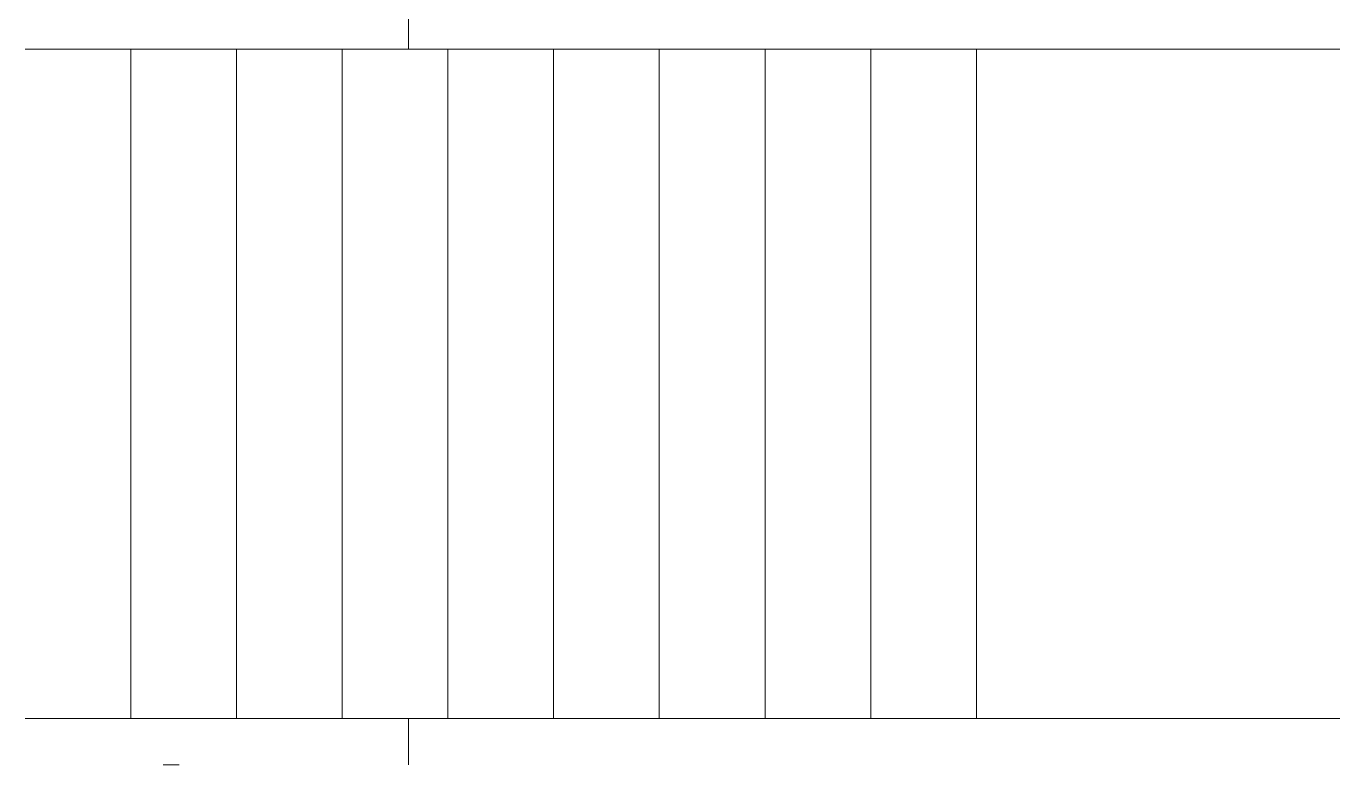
# Model space of a CAD drawing. Header units: metres. Extents: x -201 to 705, y -63 to 42.
# Drawn here: x 322.922 to 326.631, y -9.582 to -7.485 of the extents above; entities that cross this region are included whole.
import ezdxf

# ---------------------------------------------------------------- set-up
doc = ezdxf.new("R2010")
doc.units = ezdxf.units.M
doc.linetypes.add('Overhead', pattern=[1.984375, 1.190625, -0.79375])
for name, color, linetype, lineweight in [('A_RC', 7, 'Continuous', 9), ('A_STAIR', 7, 'Continuous', 9), ('G-PLANOTM', 7, 'Continuous', 9)]:
    doc.layers.add(name, color=color, linetype=linetype, lineweight=lineweight)

# ---------------------------------------------------------------- blocks, each defined once
blk = doc.blocks.new('Floors1 - Floors-4259767-_7_76 _10_76_ BİLET HOLÜ _FFL__ANAHTAR PLAN')
at = {"layer": 'A_RC'}
for p, q in [((-110.4172, -7.4179), (-110.4172, -7.55)), ((-110.4172, -9.45), (-110.4172, -9.5821))]:
    blk.add_line(p, q, dxfattribs=at)
blk = doc.blocks.new('IC-TKN-M7-S22-000-10-A1-32-K-T-6C-200_rvt-2-_7_76 _10_76_ BİLET HOLÜ _FFL__ANAHTAR PLAN')
at = {"layer": 'A_RC', "lineweight": 9}
blk.add_blockref('Floors1 - Floors-4259767-_7_76 _10_76_ BİLET HOLÜ _FFL__ANAHTAR PLAN', (0, 0), dxfattribs=at)
blk = doc.blocks.new('Floors1 - Floors-3711723-_7_76 _10_76_ BİLET HOLÜ _FFL__ANAHTAR PLAN')
at = {"layer": 'A_RC'}
for p, q in [((-110.4172, -7.4179), (-110.4172, -7.55)), ((-110.4172, -9.45), (-110.4172, -9.5821))]:
    blk.add_line(p, q, dxfattribs=at)
blk = doc.blocks.new('MBE MP YM Revit Family Model 646 mm 3 Basamak - MBE MP YM Revit Family Model 663 mm-V153-_7_76 _10_76_ BİLET HOLÜ _FFL__ANAHTAR PLAN')
at = {"layer": 'G-PLANOTM'}
for p, q in [((0.518, 7.5402), (0.518, 7.5467)), ((0.518, 7.5467), (0.518, 7.5017)), ((0.518, 7.5402), (0.518, 7.5017))]:
    blk.add_line(p, q, dxfattribs=at)

msp = doc.modelspace()

# ---------------------------------------------------------------- linework, layer by layer
at = {"layer": 'A_STAIR'}
for p, q in [((323.2195, -7.55), (322.9195, -7.55)), ((323.5195, -7.55), (323.2195, -7.55)), ((323.2195, -9.45), (323.2195, -7.55)), ((323.8195, -7.55), (323.5195, -7.55)), ((323.5195, -9.45), (323.5195, -7.55)), ((324.1195, -7.55), (323.8195, -7.55)), ((323.8195, -9.45), (323.8195, -7.55)), ((324.4195, -7.55), (324.1195, -7.55)), ((324.1195, -9.45), (324.1195, -7.55)), ((324.7195, -7.55), (324.4195, -7.55)), ((324.4195, -9.45), (324.4195, -7.55)), ((325.0195, -7.55), (324.7195, -7.55)), ((324.7195, -9.45), (324.7195, -7.55)), ((325.3195, -7.55), (325.0195, -7.55)), ((325.0195, -9.45), (325.0195, -7.55)), ((325.6195, -7.55), (325.3195, -7.55)), ((325.3195, -9.45), (325.3195, -7.55)), ((327.5195, -7.55), (325.6195, -7.55)), ((325.6195, -9.45), (325.6195, -7.55)), ((323.2195, -9.45), (322.9195, -9.45)), ((323.5195, -9.45), (323.2195, -9.45)), ((323.8195, -9.45), (323.5195, -9.45)), ((324.1195, -9.45), (323.8195, -9.45)), ((324.4195, -9.45), (324.1195, -9.45)), ((324.7195, -9.45), (324.4195, -9.45)), ((325.0195, -9.45), (324.7195, -9.45)), ((325.3195, -9.45), (325.0195, -9.45)), ((325.6195, -9.45), (325.3195, -9.45)), ((325.6195, -9.45), (327.5195, -9.45))]:
    msp.add_line(p, q, dxfattribs=at)
at = {"layer": 'A_STAIR', "linetype": 'Overhead'}
for p, q in [((323.2195, -9.45), (323.2195, -7.55)), ((323.5195, -9.45), (323.5195, -7.55)), ((323.8195, -9.45), (323.8195, -7.55)), ((324.1195, -9.45), (324.1195, -7.55)), ((324.4195, -9.45), (324.4195, -7.55)), ((324.7195, -9.45), (324.7195, -7.55)), ((325.0195, -9.45), (325.0195, -7.55)), ((325.3195, -9.45), (325.3195, -7.55)), ((325.6195, -9.45), (325.6195, -7.55))]:
    msp.add_line(p, q, dxfattribs=at)

# ---------------------------------------------------------------- block references
at = {"lineweight": 5}
msp.add_blockref('IC-TKN-M7-S22-000-10-A1-32-K-T-6C-200_rvt-2-_7_76 _10_76_ BİLET HOLÜ _FFL__ANAHTAR PLAN', (434.4245, 0), dxfattribs=at)
at = {"layer": 'A_RC'}
msp.add_blockref('Floors1 - Floors-3711723-_7_76 _10_76_ BİLET HOLÜ _FFL__ANAHTAR PLAN', (434.4245, 0), dxfattribs=at)
at = {"layer": 'G-PLANOTM', "rotation": 89.99999999999898}
msp.add_blockref('MBE MP YM Revit Family Model 646 mm 3 Basamak - MBE MP YM Revit Family Model 663 mm-V153-_7_76 _10_76_ BİLET HOLÜ _FFL__ANAHTAR PLAN', (330.8578, -10.1), dxfattribs=at)

doc.saveas('drawing.dxf')
